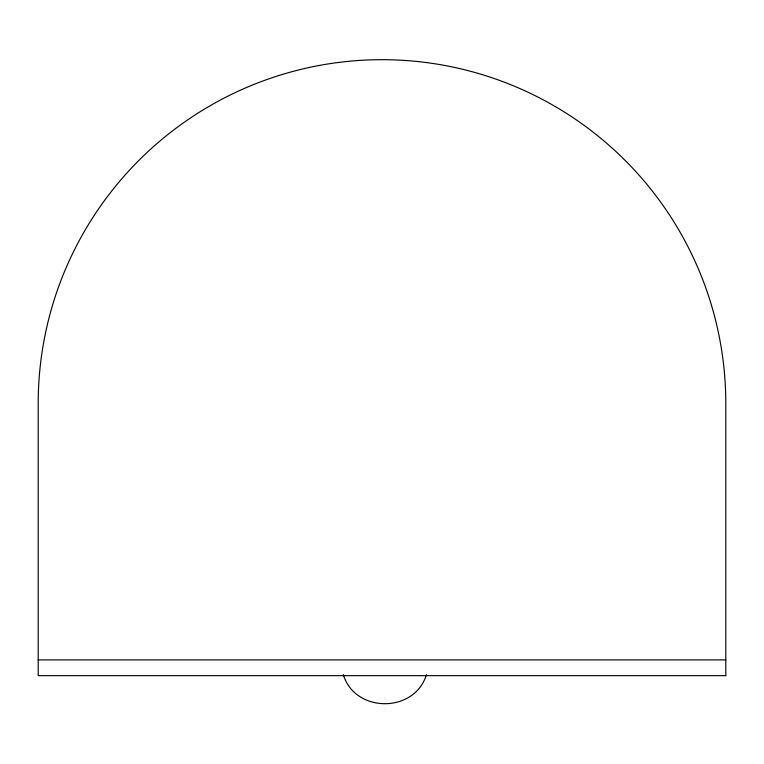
<?xml version="1.0" encoding="UTF-8"?>
<svg xmlns="http://www.w3.org/2000/svg" width="764" height="764" viewBox="0 0 764 764"><rect width="100%" height="100%" fill="white"/><g stroke="black" fill="none" stroke-linecap="round" stroke-linejoin="round"><path stroke-width="1.15" d="M426.427 674.612C414.852 713.385 354.878 713.385 343.303 674.612M38.2 659.905L725.8 659.905M725.8 675.663L38.2 675.663L38.2 403.488A343.8 343.8 0 0 1 382 59.688A343.8 343.8 0 0 1 725.8 403.488L725.8 675.663"/></g></svg>
